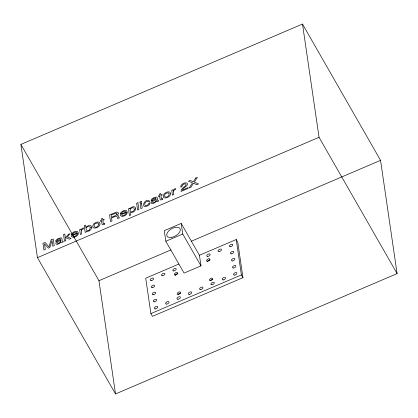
<?xml version="1.0" encoding="UTF-8"?>
<svg xmlns="http://www.w3.org/2000/svg" width="418" height="418" viewBox="0 0 418 418"><rect width="100%" height="100%" fill="white"/><g stroke="black" fill="none" stroke-linecap="round" stroke-linejoin="round"><path stroke-width="0.63" d="M20.9 144.398L302.491 24.056L380.552 160.355L397.1 273.602L115.509 393.944L37.448 257.645L20.9 144.398L98.956 280.697L115.509 393.944M37.448 257.645L319.044 137.303L302.491 24.056M181.208 223.431L164.274 230.668L165.826 241.259L184.056 273.09L200.985 265.858L199.438 255.262L181.208 223.431L182.755 234.023L200.985 265.858M165.826 241.259L182.755 234.023M98.956 280.697L171.009 249.907M191.423 241.181L380.552 160.355M178.946 264.019L145.72 278.221L150.893 313.605L152.455 316.332L242.957 277.656L237.785 242.273L236.222 239.545L199.438 255.262M150.893 313.605L241.395 274.929L236.222 239.545M319.044 137.303L397.1 273.602M241.395 274.929L242.957 277.656M178.042 294.481A1.876 1.019 -29.8 0 1 180.68 293.123M175.105 275.284A1.876 1.019 -29.8 0 1 177.953 273.738M207.385 261.318A1.876 1.019 -29.8 0 1 210.024 259.954M210.223 280.729A1.876 1.019 -29.8 0 1 212.861 279.37M90.345 227.559C87.926 236.097 82.215 224.999 90.11 226.911L90.345 227.559M98.585 224.006C98.972 226.091 95.941 228.212 94.296 226.786L94.081 225.318L94.4 224.508A1.97 1.071 -29.8 0 1 95.508 223.463L97.702 222.888L98.585 224.006M169.107 193.868C169.494 195.953 166.463 198.075 164.817 196.648L164.603 195.18L164.922 194.37A1.97 1.071 -29.8 0 1 166.03 193.325L168.224 192.75L169.107 193.868M182.013 185.984L182.002 186.564L180.665 187.133C180.613 184.218 184.761 181.914 187.259 183.152C188.497 186.334 183.131 187.353 182.379 190.054L188.079 187.619L188.194 188.393L181.025 191.454C180.837 188.027 185.336 187.306 186.125 184.432L185.446 183.758L183.941 184.045L182.436 185.069L182.013 185.984M55.798 240.925L55.787 241.374L57.01 240.852C57.25 239.415 59.163 238.725 60.438 238.877L60.568 239.54C53.102 241.897 55.453 247.618 61.054 242.038L61.347 242.393L62.376 242.273L63.27 241.803L63.181 241.196C61.18 242.471 62.883 238.223 61.263 237.873C59.236 237.988 56.576 238.861 55.798 240.925M151.206 200.149L151.196 200.598L152.418 200.076C152.664 198.639 154.571 197.949 155.846 198.101L155.977 198.764C148.515 201.126 150.861 206.842 156.468 201.262L156.76 201.617L157.785 201.497L158.678 201.032L158.589 200.421C156.593 201.695 158.291 197.453 156.672 197.097C154.644 197.212 151.985 198.085 151.206 200.149M118.299 213.065L118.043 214.22L117.024 215.312L118.325 215.563L118.874 217.423L119.417 217.783L117.641 218.541C117.615 214.486 113.55 217.12 111.559 218.091L111.977 220.965L110.53 221.582L109.547 214.883L116.559 212.13L117.777 212.255L118.299 213.065M60.819 240.888C60.652 242.419 58.656 243.61 57.214 243.328L57.151 242.581L57.997 241.808L60.72 240.23L60.819 240.888M156.227 200.112C156.06 201.643 154.07 202.834 152.622 202.552L152.565 201.805L153.406 201.032L156.133 199.454L156.227 200.112M81.311 230.564L81.662 233.918L80.35 234.482L79.634 229.597L80.878 229.064L81.003 229.91L82.273 228.447L83.417 227.888L83.543 228.756L82.252 229.388L81.311 230.564M173.407 191.209L173.752 194.563L172.441 195.122L171.73 190.242L172.974 189.709L173.099 190.551L174.363 189.093L175.513 188.528L175.638 189.396L174.343 190.033L173.407 191.209M134.356 209.251C134.429 211.168 130.756 213.19 130.087 210.813C129.261 208.363 134.33 205.985 134.356 209.251M72.701 234.132L72.601 234.785L76.938 232.93C76.034 231.081 73.286 232.727 72.701 234.132M121.648 213.211L121.549 213.864L125.886 212.01C124.982 210.165 122.234 211.811 121.648 213.211M150.093 202.84L149.832 203.843A2.957 1.609 -29.8 0 1 148.766 205.123C139.633 211.278 144.168 196.622 149.869 201.324L148.594 201.868L147.951 201.345C146.044 201.21 143.964 203.226 144.947 205.149L145.401 205.551A1.776 0.967 -29.8 0 0 146.53 205.567L148.28 204.522L148.818 203.383L150.093 202.84M91.709 227.523C91.422 229.926 88.637 231.891 86.296 231.274L86.39 231.901L85.178 232.418L84.196 225.694L85.471 225.15L85.826 227.58C86.96 225.61 91.767 224.022 91.709 227.523M99.98 223.991C100.017 228.244 89.938 230.449 93.423 224.33A3.558 1.938 -29.8 0 1 95.205 222.841C96.678 221.765 100.21 221.253 99.98 223.991M170.497 193.853C170.539 198.106 160.46 200.311 163.945 194.192A3.558 1.938 -29.8 0 1 165.727 192.703C167.195 191.627 170.732 191.115 170.497 193.853M71.326 234.707C70.558 239.462 78.025 236.849 78.37 233.699L77.079 234.252C76.525 235.705 74.32 237.137 72.915 236.055L72.659 235.449L78.38 233.004C77.617 229.221 72.053 232.162 71.326 234.707M120.274 213.791C119.506 218.546 126.973 215.928 127.318 212.783L126.027 213.332C125.473 214.784 123.268 216.216 121.863 215.134L121.607 214.533L127.328 212.088C126.565 208.3 121.001 211.247 120.274 213.791M135.683 208.911C135.317 211.231 132.652 212.971 130.39 212.511L130.756 215.009L129.439 215.568L128.446 208.76L129.721 208.216L129.815 208.864C130.891 206.722 135.949 205.269 135.683 208.911M116.847 214.105L115.708 215.448L111.449 217.334L111.115 215.045L115.864 213.159L116.544 213.269L116.847 214.105M51.179 239.833L48.953 246.798L45.05 242.45L42.97 243.339L43.947 250.037L45.337 249.447L44.475 243.809L48.373 248.146L49.81 247.534L52.036 240.58L52.835 246.239L54.209 245.648L53.232 238.955L51.179 239.833M195.687 178.073L193.351 181.793L190.247 180.398L188.429 181.172L192.499 182.901L189.166 187.975L190.916 187.227L193.482 183.204L196.768 184.725L198.571 183.957L194.302 182.133L197.416 177.331L195.687 178.073M68.432 234.383L65.37 237.899L64.8 234.012L63.541 234.55L64.518 241.249L65.778 240.705L65.511 238.877L66.519 237.774L69.315 239.195L70.987 238.479L67.387 236.776L70.109 233.667L68.432 234.383M104.719 224.064L102.953 224.827L102.149 224.576L101.532 220.95L100.477 221.404L100.377 220.735L101.433 220.281L101.234 218.917L102.562 218.353L102.76 219.716L104.004 219.184L104.103 219.852L102.859 220.385L103.324 223.573L104.625 223.416L104.719 224.064M162.79 199.245L161.024 200.008L160.219 199.757L159.603 196.136L158.547 196.585L158.448 195.917L159.504 195.462L159.305 194.098L160.632 193.534L160.831 194.898L162.079 194.365L162.179 195.034L160.93 195.567L161.395 198.754L162.696 198.597L162.79 199.245M137.93 202.756L136.618 203.315L137.595 210.014L138.907 209.455L137.93 202.756M141.232 201.345L139.899 201.915L140.035 202.845L141.368 202.275L141.232 201.345M141.498 203.185L140.166 203.754L140.876 208.613L142.209 208.044L141.498 203.185M175.607 274.992A1.876 1.019 -29.8 0 0 177.692 272.849A1.876 1.019 -29.8 0 0 174.844 273.393A1.876 1.019 -29.8 0 0 175.607 274.992M178.172 294.439A1.876 1.019 -29.8 0 0 180.581 292.433A1.876 1.019 -29.8 0 0 177.901 292.6A1.876 1.019 -29.8 0 0 178.172 294.439M210.353 280.687A1.876 1.019 -29.8 0 0 212.762 278.681A1.876 1.019 -29.8 0 0 210.087 278.848A1.876 1.019 -29.8 0 0 210.353 280.687M207.516 261.271A1.876 1.019 -29.8 0 0 209.925 259.264A1.876 1.019 -29.8 0 0 207.25 259.432A1.876 1.019 -29.8 0 0 207.516 261.271M171.829 237.319A7.498 4.086 -29.8 0 0 180.08 228.724A7.498 4.086 -29.8 0 0 168.642 230.997A7.498 4.086 -29.8 0 0 171.829 237.319M234.503 275.091A1.876 1.019 -29.8 0 0 236.917 273.079A1.876 1.019 -29.8 0 0 234.237 273.252A1.876 1.019 -29.8 0 0 234.503 275.091M177.943 299.262A1.876 1.019 -29.8 0 0 180.357 297.255A1.876 1.019 -29.8 0 0 177.676 297.423A1.876 1.019 -29.8 0 0 177.943 299.262M162.492 275.791A1.876 1.019 -29.8 0 0 164.906 273.78A1.876 1.019 -29.8 0 0 162.226 273.952A1.876 1.019 -29.8 0 0 162.492 275.791M152.215 287.699A1.876 1.019 -29.8 0 0 154.629 285.693A1.876 1.019 -29.8 0 0 151.948 285.86A1.876 1.019 -29.8 0 0 152.215 287.699M211.879 284.757A1.876 1.019 -29.8 0 0 214.293 282.751A1.876 1.019 -29.8 0 0 211.612 282.918A1.876 1.019 -29.8 0 0 211.879 284.757M231.405 253.857A1.876 1.019 -29.8 0 0 233.814 251.85A1.876 1.019 -29.8 0 0 231.133 252.017A1.876 1.019 -29.8 0 0 231.405 253.857M223.191 279.924A1.876 1.019 -29.8 0 0 225.605 277.918A1.876 1.019 -29.8 0 0 222.925 278.085A1.876 1.019 -29.8 0 0 223.191 279.924M173.804 270.953A1.876 1.019 -29.8 0 0 176.218 268.946A1.876 1.019 -29.8 0 0 173.538 269.114A1.876 1.019 -29.8 0 0 173.804 270.953M230.37 246.782A1.876 1.019 -29.8 0 0 232.779 244.776A1.876 1.019 -29.8 0 0 230.099 244.943A1.876 1.019 -29.8 0 0 230.37 246.782M154.284 301.853A1.876 1.019 -29.8 0 0 156.693 299.847A1.876 1.019 -29.8 0 0 154.017 300.014A1.876 1.019 -29.8 0 0 154.284 301.853M189.255 294.429A1.876 1.019 -29.8 0 0 191.669 292.422A1.876 1.019 -29.8 0 0 188.988 292.59A1.876 1.019 -29.8 0 0 189.255 294.429M233.646 267.995A1.876 1.019 -29.8 0 0 235.856 265.895A1.876 1.019 -29.8 0 0 233.056 266.303A1.876 1.019 -29.8 0 0 233.646 267.995M219.058 251.615A1.876 1.019 -29.8 0 0 221.467 249.609A1.876 1.019 -29.8 0 0 218.786 249.776A1.876 1.019 -29.8 0 0 219.058 251.615M200.567 289.59A1.876 1.019 -29.8 0 0 202.981 287.584A1.876 1.019 -29.8 0 0 200.3 287.756A1.876 1.019 -29.8 0 0 200.567 289.59M151.18 280.624A1.876 1.019 -29.8 0 0 153.594 278.618A1.876 1.019 -29.8 0 0 150.914 278.785A1.876 1.019 -29.8 0 0 151.18 280.624M153.249 294.779A1.876 1.019 -29.8 0 0 155.658 292.772A1.876 1.019 -29.8 0 0 152.983 292.94A1.876 1.019 -29.8 0 0 153.249 294.779M207.683 256.453A1.876 1.019 -29.8 0 0 210.16 254.484A1.876 1.019 -29.8 0 0 207.532 254.567A1.876 1.019 -29.8 0 0 207.683 256.453M155.318 308.933A1.876 1.019 -29.8 0 0 157.727 306.922A1.876 1.019 -29.8 0 0 155.047 307.094A1.876 1.019 -29.8 0 0 155.318 308.933M166.63 304.095A1.876 1.019 -29.8 0 0 169.039 302.089A1.876 1.019 -29.8 0 0 166.364 302.256A1.876 1.019 -29.8 0 0 166.63 304.095M232.439 260.936A1.876 1.019 -29.8 0 0 234.848 258.93A1.876 1.019 -29.8 0 0 232.168 259.097A1.876 1.019 -29.8 0 0 232.439 260.936"/></g></svg>
